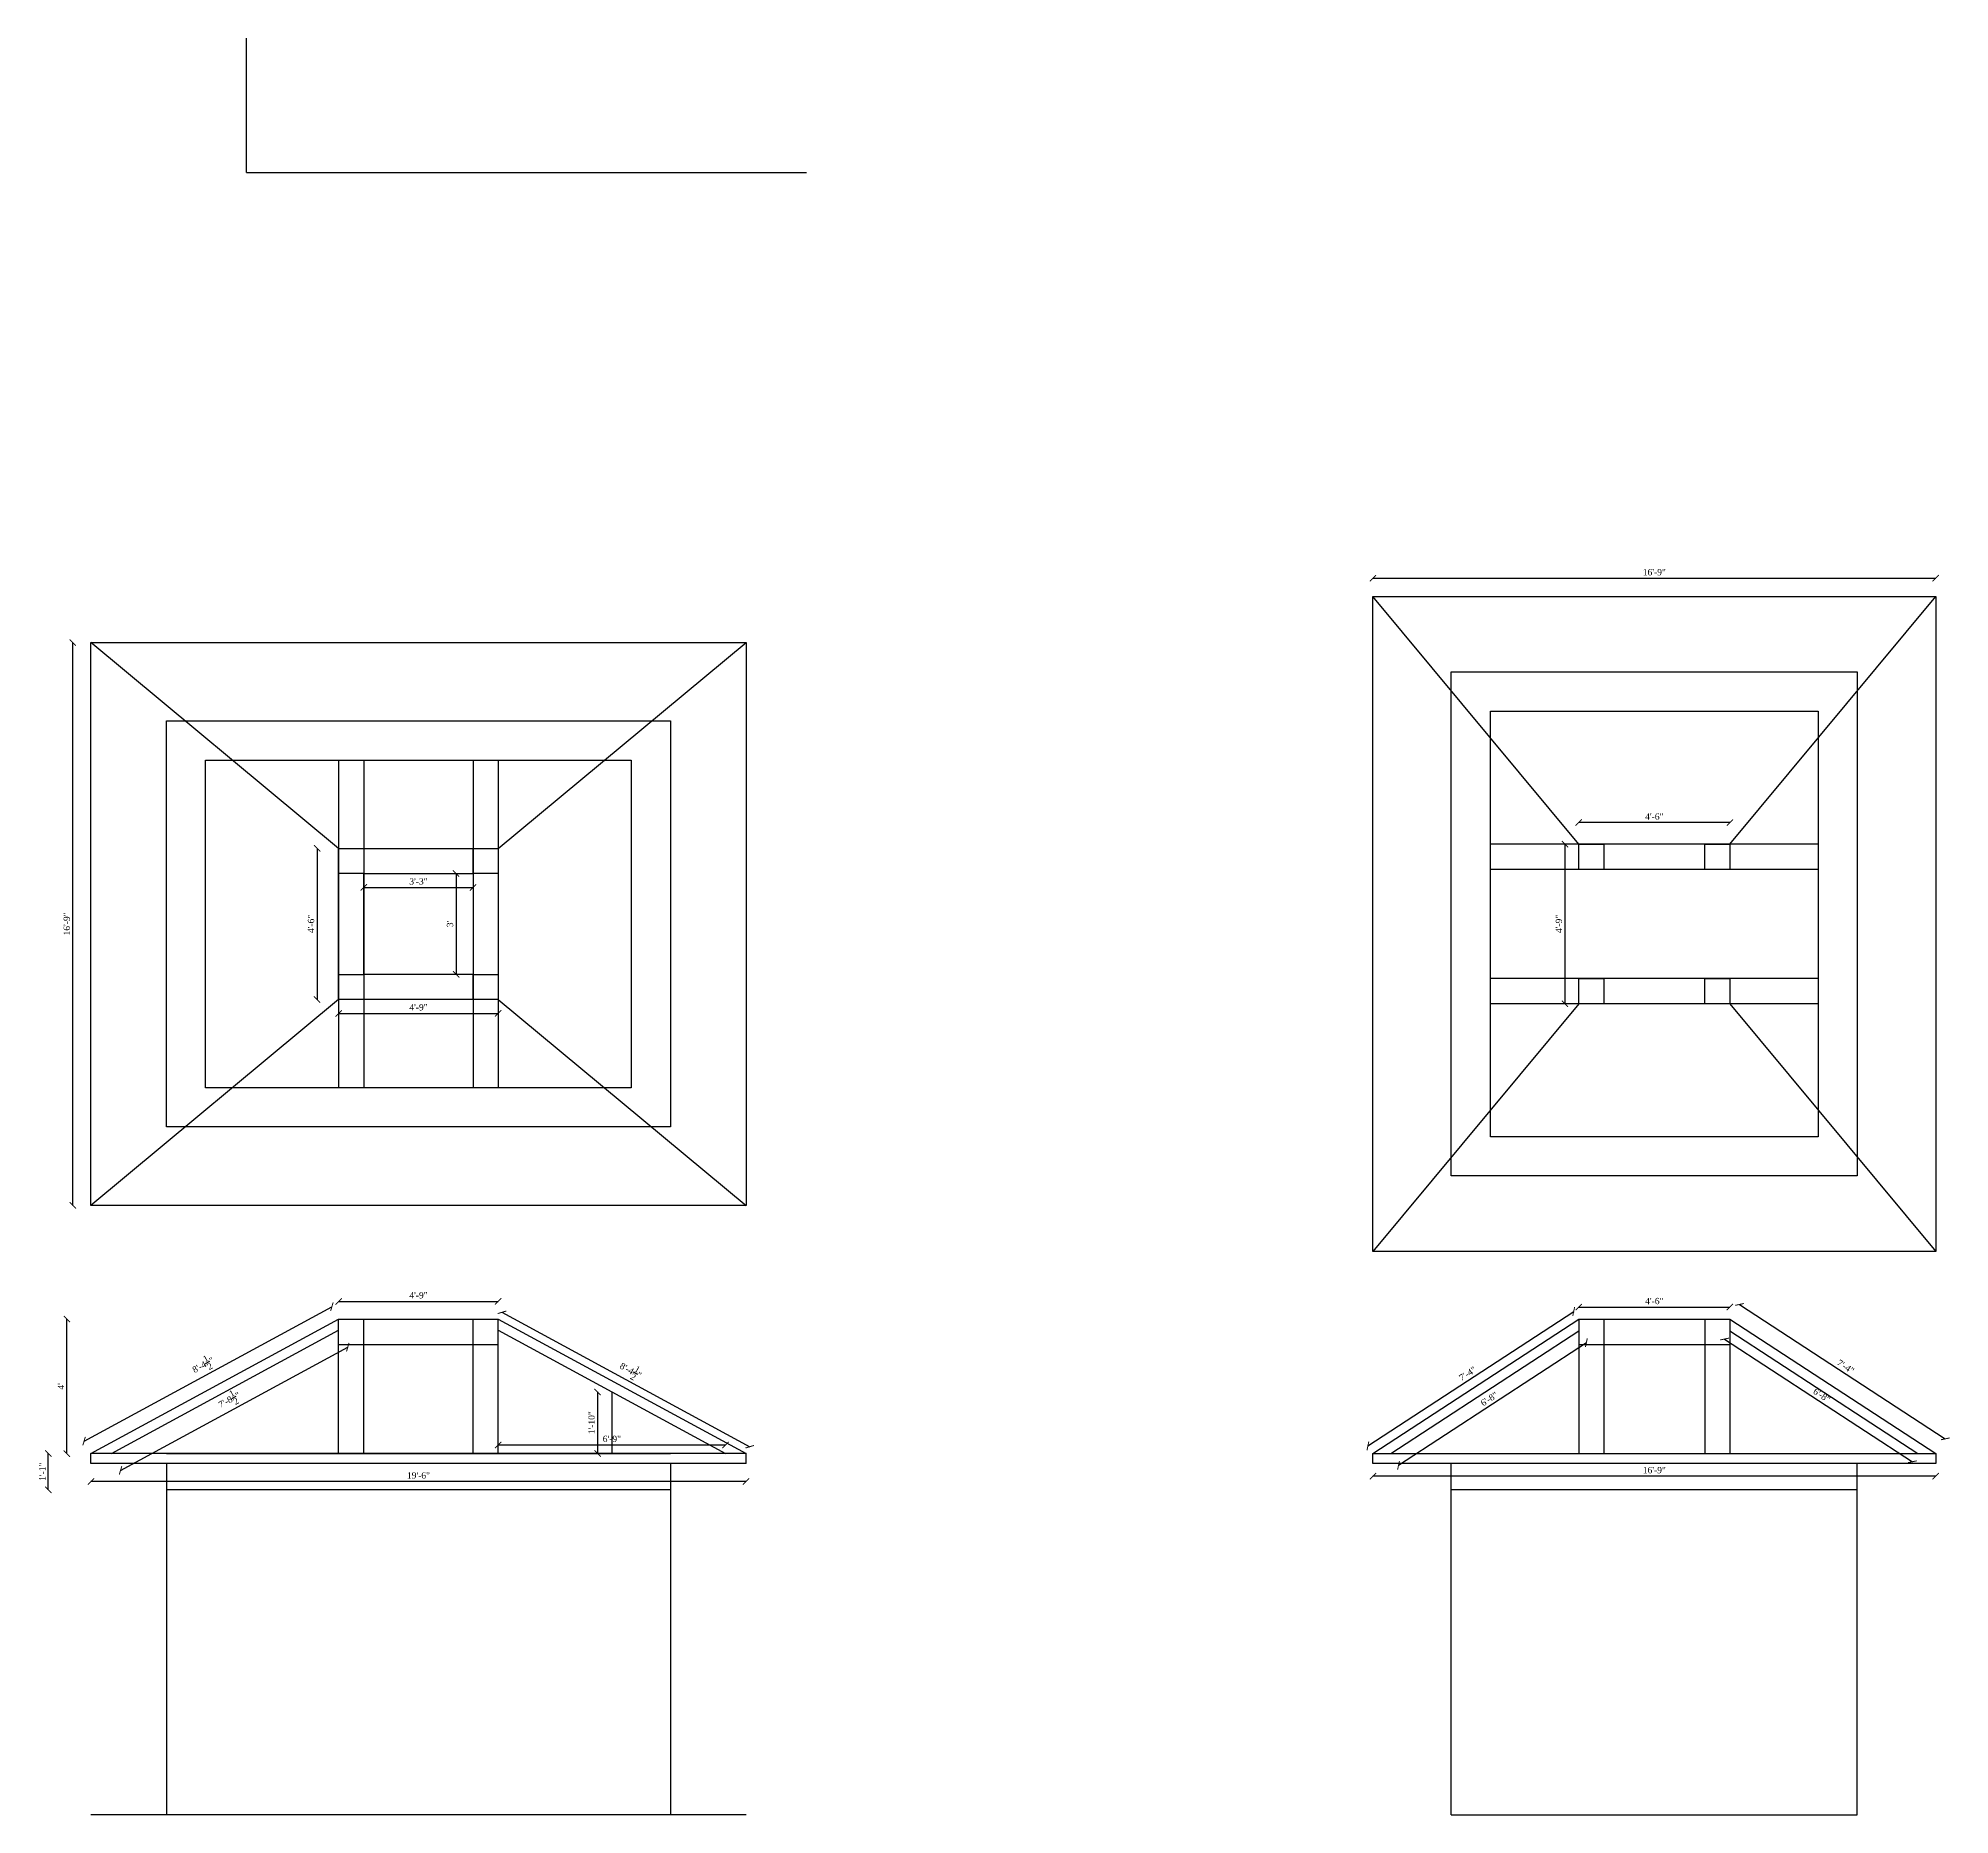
# Model space of a CAD drawing. Header units: inches. Extents: x 58262 to 68316, y -6134 to -3260.
# Drawn here: x 67634 to 68316, y -6133 to -5499 of the extents above; entities that cross this region are included whole.
import ezdxf

# ---------------------------------------------------------------- set-up
doc = ezdxf.new("R2010")
doc.units = ezdxf.units.IN
doc.header["$MEASUREMENT"] = 0
doc.layers.add('ELEVATION', color=6, linetype='Continuous', lineweight=30)
doc.styles.get("Standard").update_dxf_attribs({"font": 'times.ttf'})
doc.dimstyles.get("Standard").update_dxf_attribs({"dimtxt": 2.25, "dimasz": 2.25, "dimexe": 0.18, "dimexo": 0.0625, "dimgap": 1, "dimtad": 1, "dimdec": 1, "dimzin": 0, "dimdsep": 46, "dimlunit": 4, "dimtxsty": 'Standard', "dimblk": 'ARCHTICK', "dimcen": 0.09, "dimse1": 1, "dimse2": 1, "dimadec": 0, "dimazin": 0, "dimtfac": 1, "dimtdec": 1, "dimtofl": 0, "dimtmove": 0, "dimatfit": 3, "dimldrblk": 'ARCHTICK', "dimfxl": 1, "dimtolj": 1, "dimtzin": 0, "dimarcsym": 0})

# ---------------------------------------------------------------- blocks, each defined once
blk = doc.blocks.new('_ArchTick')
at = {"color": 0, "linetype": 'ByBlock', "const_width": 0.15}
blk.add_lwpolyline([(-0.5, -0.5), (0.5, 0.5)], dxfattribs=at)
blk = doc.blocks.new('*D984')
at = {"layer": 'Defpoints', "color": 0, "transparency": 16777216}
for p in [(67741.03, -5788.05), (67733.31, -5842.05), (67741.03, -5842.05)]:
    blk.add_point(p, dxfattribs=at)
at = {"layer": 'ELEVATION', "color": 0, "lineweight": -2, "transparency": 16777216}
blk.add_line((67733.31, -5788.05), (67733.31, -5842.05), dxfattribs=at)
at = {"layer": 'ELEVATION', "color": 0, "lineweight": -2, "transparency": 16777216, "xscale": 2.25, "yscale": 2.25, "zscale": 2.25}
for p, rotation in [((67733.31, -5788.05), 90), ((67733.31, -5842.05), 270)]:
    blk.add_blockref('_ArchTick', p, dxfattribs=dict(at, rotation=rotation))
at = {"layer": 'ELEVATION', "color": 0, "transparency": 16777216, "insert": (67731.17, -5815.05), "char_height": 2.25, "attachment_point": 5, "rotation": 90}
blk.add_mtext('\\A1;4\'-6"', dxfattribs=at)
blk = doc.blocks.new('*D985')
at = {"layer": 'Defpoints', "color": 0, "transparency": 16777216}
for p in [(67646.07, -5714.55), (67652.53, -5714.55), (67652.53, -5915.55)]:
    blk.add_point(p, dxfattribs=at)
at = {"layer": 'ELEVATION', "color": 0, "lineweight": -2, "transparency": 16777216}
blk.add_line((67646.07, -5915.55), (67646.07, -5714.55), dxfattribs=at)
at = {"layer": 'ELEVATION', "color": 0, "lineweight": -2, "transparency": 16777216, "xscale": 2.25, "yscale": 2.25, "zscale": 2.25}
for p, rotation in [((67646.07, -5714.55), 90), ((67646.07, -5915.55), 270)]:
    blk.add_blockref('_ArchTick', p, dxfattribs=dict(at, rotation=rotation))
at = {"layer": 'ELEVATION', "color": 0, "transparency": 16777216, "insert": (67643.92, -5815.05), "char_height": 2.25, "attachment_point": 5, "rotation": 90}
blk.add_mtext('\\A1;16\'-9"', dxfattribs=at)
blk = doc.blocks.new('*D986')
at = {"layer": 'Defpoints', "color": 0, "transparency": 16777216}
for p in [(67741.03, -5842.05), (67798.03, -5842.05), (67798.03, -5846.99)]:
    blk.add_point(p, dxfattribs=at)
at = {"layer": 'ELEVATION', "color": 0, "lineweight": -2, "transparency": 16777216}
blk.add_line((67741.03, -5846.99), (67798.03, -5846.99), dxfattribs=at)
at = {"layer": 'ELEVATION', "color": 0, "lineweight": -2, "transparency": 16777216, "xscale": 2.25, "yscale": 2.25, "zscale": 2.25, "rotation": 180}
blk.add_blockref('_ArchTick', (67741.03, -5846.99), dxfattribs=at)
at = {"layer": 'ELEVATION', "color": 0, "lineweight": -2, "transparency": 16777216, "xscale": 2.25, "yscale": 2.25, "zscale": 2.25}
blk.add_blockref('_ArchTick', (67798.03, -5846.99), dxfattribs=at)
at = {"layer": 'ELEVATION', "color": 0, "transparency": 16777216, "insert": (67769.53, -5844.84), "char_height": 2.25, "attachment_point": 5}
blk.add_mtext('\\A1;4\'-9"', dxfattribs=at)
blk = doc.blocks.new('*D990')
at = {"layer": 'Defpoints', "color": 0, "transparency": 16777216}
for p in [(67637.33, -6004.2), (67679.53, -6004.2), (67679.53, -6017.2)]:
    blk.add_point(p, dxfattribs=at)
at = {"layer": 'ELEVATION', "color": 0, "lineweight": -2, "transparency": 16777216}
blk.add_line((67637.33, -6017.2), (67637.33, -6004.2), dxfattribs=at)
at = {"layer": 'ELEVATION', "color": 0, "lineweight": -2, "transparency": 16777216, "xscale": 2.25, "yscale": 2.25, "zscale": 2.25}
for p, rotation in [((67637.33, -6004.2), 90), ((67637.33, -6017.2), 270)]:
    blk.add_blockref('_ArchTick', p, dxfattribs=dict(at, rotation=rotation))
at = {"layer": 'ELEVATION', "color": 0, "transparency": 16777216, "insert": (67635.2, -6010.7), "char_height": 2.25, "attachment_point": 5, "rotation": 90}
blk.add_mtext('\\A1;1\'-1"', dxfattribs=at)
blk = doc.blocks.new('*D991')
at = {"layer": 'Defpoints', "color": 0, "transparency": 16777216}
for p in [(67643.95, -5956.2), (67741.03, -5956.2), (67741.03, -6004.2)]:
    blk.add_point(p, dxfattribs=at)
at = {"layer": 'ELEVATION', "color": 0, "lineweight": -2, "transparency": 16777216}
blk.add_line((67643.95, -6004.2), (67643.95, -5956.2), dxfattribs=at)
at = {"layer": 'ELEVATION', "color": 0, "lineweight": -2, "transparency": 16777216, "xscale": 2.25, "yscale": 2.25, "zscale": 2.25}
for p, rotation in [((67643.95, -5956.2), 90), ((67643.95, -6004.2), 270)]:
    blk.add_blockref('_ArchTick', p, dxfattribs=dict(at, rotation=rotation))
at = {"layer": 'ELEVATION', "color": 0, "transparency": 16777216, "insert": (67641.83, -5980.2), "char_height": 2.25, "attachment_point": 5, "rotation": 90}
blk.add_mtext("\\A1;4'", dxfattribs=at)
blk = doc.blocks.new('*D992')
at = {"layer": 'Defpoints', "color": 0, "transparency": 16777216}
for p in [(67741.03, -5960.18), (67744.29, -5966.19), (67659.87, -6004.2)]:
    blk.add_point(p, dxfattribs=at)
at = {"layer": 'ELEVATION', "color": 0, "lineweight": -2, "transparency": 16777216}
blk.add_line((67663.13, -6010.21), (67744.29, -5966.19), dxfattribs=at)
at = {"layer": 'ELEVATION', "color": 0, "lineweight": -2, "transparency": 16777216, "xscale": 2.25, "yscale": 2.25, "zscale": 2.25}
for p, rotation in [((67744.29, -5966.19), 28.47420361006997), ((67663.13, -6010.21), 208.47420361007)]:
    blk.add_blockref('_ArchTick', p, dxfattribs=dict(at, rotation=rotation))
at = {"layer": 'ELEVATION', "color": 0, "transparency": 16777216, "insert": (67701.97, -5985), "char_height": 2.25, "attachment_point": 5, "rotation": 28.4742}
blk.add_mtext('\\A1;7\'-8{\\H1x;\\S1/2;}"', dxfattribs=at)
blk = doc.blocks.new('*D993')
at = {"layer": 'Defpoints', "color": 0, "transparency": 16777216}
for p in [(67738.61, -5951.74), (67741.03, -5956.2), (67652.53, -6004.2)]:
    blk.add_point(p, dxfattribs=at)
at = {"layer": 'ELEVATION', "color": 0, "lineweight": -2, "transparency": 16777216}
blk.add_line((67650.11, -5999.74), (67738.61, -5951.74), dxfattribs=at)
at = {"layer": 'ELEVATION', "color": 0, "lineweight": -2, "transparency": 16777216, "xscale": 2.25, "yscale": 2.25, "zscale": 2.25}
for p, rotation in [((67738.61, -5951.74), 28.47420361007437), ((67650.11, -5999.74), 208.4742036100744)]:
    blk.add_blockref('_ArchTick', p, dxfattribs=dict(at, rotation=rotation))
at = {"layer": 'ELEVATION', "color": 0, "transparency": 16777216, "insert": (67692.62, -5972.54), "char_height": 2.25, "attachment_point": 5, "rotation": 28.4742}
blk.add_mtext('\\A1;8\'-4{\\H1x;\\S1/2;}"', dxfattribs=at)
blk = doc.blocks.new('*D995')
at = {"layer": 'Defpoints', "color": 0, "transparency": 16777216}
for p in [(67798.03, -5956.2), (67886.53, -6004.2), (67887.86, -6001.75)]:
    blk.add_point(p, dxfattribs=at)
at = {"layer": 'ELEVATION', "color": 0, "lineweight": -2, "transparency": 16777216}
blk.add_line((67799.36, -5953.75), (67887.86, -6001.75), dxfattribs=at)
at = {"layer": 'ELEVATION', "color": 0, "lineweight": -2, "transparency": 16777216, "xscale": 2.25, "yscale": 2.25, "zscale": 2.25}
for p, rotation in [((67799.36, -5953.75), 151.5257963899216), ((67887.86, -6001.75), 331.5257963899216)]:
    blk.add_blockref('_ArchTick', p, dxfattribs=dict(at, rotation=rotation))
at = {"layer": 'ELEVATION', "color": 0, "transparency": 16777216, "insert": (67845.34, -5974.55), "char_height": 2.25, "attachment_point": 5, "rotation": 331.5258}
blk.add_mtext('\\A1;8\'-4{\\H1x;\\S1/2;}"', dxfattribs=at)
blk = doc.blocks.new('*D996')
at = {"layer": 'Defpoints', "color": 0, "transparency": 16777216}
for p in [(68183.94, -5778.84), (68183.94, -5786.55), (68237.94, -5786.55)]:
    blk.add_point(p, dxfattribs=at)
at = {"layer": 'ELEVATION', "color": 0, "lineweight": -2, "transparency": 16777216}
blk.add_line((68237.94, -5778.84), (68183.94, -5778.84), dxfattribs=at)
at = {"layer": 'ELEVATION', "color": 0, "lineweight": -2, "transparency": 16777216, "xscale": 2.25, "yscale": 2.25, "zscale": 2.25, "rotation": 180}
blk.add_blockref('_ArchTick', (68183.94, -5778.84), dxfattribs=at)
at = {"layer": 'ELEVATION', "color": 0, "lineweight": -2, "transparency": 16777216, "xscale": 2.25, "yscale": 2.25, "zscale": 2.25}
blk.add_blockref('_ArchTick', (68237.94, -5778.84), dxfattribs=at)
at = {"layer": 'ELEVATION', "color": 0, "transparency": 16777216, "insert": (68210.94, -5776.7), "char_height": 2.25, "attachment_point": 5}
blk.add_mtext('\\A1;4\'-6"', dxfattribs=at)
blk = doc.blocks.new('*D997')
at = {"layer": 'Defpoints', "color": 0, "transparency": 16777216}
for p in [(68311.44, -5691.6), (68110.44, -5698.05), (68311.44, -5698.05)]:
    blk.add_point(p, dxfattribs=at)
at = {"layer": 'ELEVATION', "color": 0, "lineweight": -2, "transparency": 16777216}
blk.add_line((68110.44, -5691.6), (68311.44, -5691.6), dxfattribs=at)
at = {"layer": 'ELEVATION', "color": 0, "lineweight": -2, "transparency": 16777216, "xscale": 2.25, "yscale": 2.25, "zscale": 2.25, "rotation": 180}
blk.add_blockref('_ArchTick', (68110.44, -5691.6), dxfattribs=at)
at = {"layer": 'ELEVATION', "color": 0, "lineweight": -2, "transparency": 16777216, "xscale": 2.25, "yscale": 2.25, "zscale": 2.25}
blk.add_blockref('_ArchTick', (68311.44, -5691.6), dxfattribs=at)
at = {"layer": 'ELEVATION', "color": 0, "transparency": 16777216, "insert": (68210.94, -5689.45), "char_height": 2.25, "attachment_point": 5}
blk.add_mtext('\\A1;16\'-9"', dxfattribs=at)
blk = doc.blocks.new('*D998')
at = {"layer": 'Defpoints', "color": 0, "transparency": 16777216}
for p in [(68183.94, -5786.55), (68179.01, -5843.55), (68183.94, -5843.55)]:
    blk.add_point(p, dxfattribs=at)
at = {"layer": 'ELEVATION', "color": 0, "lineweight": -2, "transparency": 16777216}
blk.add_line((68179.01, -5786.55), (68179.01, -5843.55), dxfattribs=at)
at = {"layer": 'ELEVATION', "color": 0, "lineweight": -2, "transparency": 16777216, "xscale": 2.25, "yscale": 2.25, "zscale": 2.25}
for p, rotation in [((68179.01, -5786.55), 90), ((68179.01, -5843.55), 270)]:
    blk.add_blockref('_ArchTick', p, dxfattribs=dict(at, rotation=rotation))
at = {"layer": 'ELEVATION', "color": 0, "transparency": 16777216, "insert": (68176.86, -5815.05), "char_height": 2.25, "attachment_point": 5, "rotation": 90}
blk.add_mtext('\\A1;4\'-9"', dxfattribs=at)
blk = doc.blocks.new('*D999')
at = {"layer": 'Defpoints', "color": 0, "transparency": 16777216}
for p in [(68183.94, -5960.38), (68186.68, -5964.57), (68116.84, -6004.2)]:
    blk.add_point(p, dxfattribs=at)
at = {"layer": 'ELEVATION', "color": 0, "lineweight": -2, "transparency": 16777216}
blk.add_line((68119.58, -6008.39), (68186.68, -5964.57), dxfattribs=at)
at = {"layer": 'ELEVATION', "color": 0, "lineweight": -2, "transparency": 16777216, "xscale": 2.25, "yscale": 2.25, "zscale": 2.25}
for p, rotation in [((68186.68, -5964.57), 33.14699583226568), ((68119.58, -6008.39), 213.1469958322657)]:
    blk.add_blockref('_ArchTick', p, dxfattribs=dict(at, rotation=rotation))
at = {"layer": 'ELEVATION', "color": 0, "transparency": 16777216, "insert": (68151.96, -5984.69), "char_height": 2.25, "attachment_point": 5, "rotation": 33.147}
blk.add_mtext('\\A1;6\'-8"', dxfattribs=at)
blk = doc.blocks.new('*D1000')
at = {"layer": 'Defpoints', "color": 0, "transparency": 16777216}
for p in [(68182.15, -5953.45), (68183.94, -5956.2), (68110.44, -6004.2)]:
    blk.add_point(p, dxfattribs=at)
at = {"layer": 'ELEVATION', "color": 0, "lineweight": -2, "transparency": 16777216}
blk.add_line((68108.65, -6001.45), (68182.15, -5953.45), dxfattribs=at)
at = {"layer": 'ELEVATION', "color": 0, "lineweight": -2, "transparency": 16777216, "xscale": 2.25, "yscale": 2.25, "zscale": 2.25}
for p, rotation in [((68182.15, -5953.45), 33.14699583225998), ((68108.65, -6001.45), 213.14699583226)]:
    blk.add_blockref('_ArchTick', p, dxfattribs=dict(at, rotation=rotation))
at = {"layer": 'ELEVATION', "color": 0, "transparency": 16777216, "insert": (68144.23, -5975.66), "char_height": 2.25, "attachment_point": 5, "rotation": 33.147}
blk.add_mtext('\\A1;7\'-4"', dxfattribs=at)
blk = doc.blocks.new('*D1001')
at = {"layer": 'Defpoints', "color": 0, "transparency": 16777216}
for p in [(68237.94, -5956.2), (68314.88, -5998.94), (68311.44, -6004.2)]:
    blk.add_point(p, dxfattribs=at)
at = {"layer": 'ELEVATION', "color": 0, "lineweight": -2, "transparency": 16777216}
blk.add_line((68241.38, -5950.94), (68314.88, -5998.94), dxfattribs=at)
at = {"layer": 'ELEVATION', "color": 0, "lineweight": -2, "transparency": 16777216, "xscale": 2.25, "yscale": 2.25, "zscale": 2.25}
for p, rotation in [((68241.38, -5950.94), 146.85300416774), ((68314.88, -5998.94), 326.85300416774)]:
    blk.add_blockref('_ArchTick', p, dxfattribs=dict(at, rotation=rotation))
at = {"layer": 'ELEVATION', "color": 0, "transparency": 16777216, "insert": (68279.3, -5973.14), "char_height": 2.25, "attachment_point": 5, "rotation": 326.853}
blk.add_mtext('\\A1;7\'-4"', dxfattribs=at)
blk = doc.blocks.new('*D1002')
at = {"layer": 'Defpoints', "color": 0, "transparency": 16777216}
for p in [(68237.94, -5960.38), (68303.14, -6007.11), (68305.04, -6004.2)]:
    blk.add_point(p, dxfattribs=at)
at = {"layer": 'ELEVATION', "color": 0, "lineweight": -2, "transparency": 16777216}
blk.add_line((68236.04, -5963.29), (68303.14, -6007.11), dxfattribs=at)
at = {"layer": 'ELEVATION', "color": 0, "lineweight": -2, "transparency": 16777216, "xscale": 2.25, "yscale": 2.25, "zscale": 2.25}
for p, rotation in [((68236.04, -5963.29), 146.85300416775), ((68303.14, -6007.11), 326.85300416775)]:
    blk.add_blockref('_ArchTick', p, dxfattribs=dict(at, rotation=rotation))
at = {"layer": 'ELEVATION', "color": 0, "transparency": 16777216, "insert": (68270.76, -5983.4), "char_height": 2.25, "attachment_point": 5, "rotation": 326.853}
blk.add_mtext('\\A1;6\'-8"', dxfattribs=at)
blk = doc.blocks.new('*D1003')
at = {"layer": 'Defpoints', "color": 0, "transparency": 16777216}
for p in [(68237.94, -5951.88), (68183.94, -5956.2), (68237.94, -5956.2)]:
    blk.add_point(p, dxfattribs=at)
at = {"layer": 'ELEVATION', "color": 0, "lineweight": -2, "transparency": 16777216}
blk.add_line((68183.94, -5951.88), (68237.94, -5951.88), dxfattribs=at)
at = {"layer": 'ELEVATION', "color": 0, "lineweight": -2, "transparency": 16777216, "xscale": 2.25, "yscale": 2.25, "zscale": 2.25, "rotation": 180}
blk.add_blockref('_ArchTick', (68183.94, -5951.88), dxfattribs=at)
at = {"layer": 'ELEVATION', "color": 0, "lineweight": -2, "transparency": 16777216, "xscale": 2.25, "yscale": 2.25, "zscale": 2.25}
blk.add_blockref('_ArchTick', (68237.94, -5951.88), dxfattribs=at)
at = {"layer": 'ELEVATION', "color": 0, "transparency": 16777216, "insert": (68210.94, -5949.74), "char_height": 2.25, "attachment_point": 5}
blk.add_mtext('\\A1;4\'-6"', dxfattribs=at)
blk = doc.blocks.new('*D1004')
at = {"layer": 'Defpoints', "color": 0, "transparency": 16777216}
for p in [(67798.03, -5949.84), (67741.03, -5956.2), (67798.03, -5956.2)]:
    blk.add_point(p, dxfattribs=at)
at = {"layer": 'ELEVATION', "color": 0, "lineweight": -2, "transparency": 16777216}
blk.add_line((67741.03, -5949.84), (67798.03, -5949.84), dxfattribs=at)
at = {"layer": 'ELEVATION', "color": 0, "lineweight": -2, "transparency": 16777216, "xscale": 2.25, "yscale": 2.25, "zscale": 2.25, "rotation": 180}
blk.add_blockref('_ArchTick', (67741.03, -5949.84), dxfattribs=at)
at = {"layer": 'ELEVATION', "color": 0, "lineweight": -2, "transparency": 16777216, "xscale": 2.25, "yscale": 2.25, "zscale": 2.25}
blk.add_blockref('_ArchTick', (67798.03, -5949.84), dxfattribs=at)
at = {"layer": 'ELEVATION', "color": 0, "transparency": 16777216, "insert": (67769.53, -5947.69), "char_height": 2.25, "attachment_point": 5}
blk.add_mtext('\\A1;4\'-9"', dxfattribs=at)
blk = doc.blocks.new('*D1005')
at = {"layer": 'Defpoints', "color": 0, "transparency": 16777216}
for p in [(68110.44, -6007.7), (68311.44, -6007.7), (68110.44, -6012.27)]:
    blk.add_point(p, dxfattribs=at)
at = {"layer": 'ELEVATION', "color": 0, "lineweight": -2, "transparency": 16777216}
blk.add_line((68311.44, -6012.27), (68110.44, -6012.27), dxfattribs=at)
at = {"layer": 'ELEVATION', "color": 0, "lineweight": -2, "transparency": 16777216, "xscale": 2.25, "yscale": 2.25, "zscale": 2.25, "rotation": 180}
blk.add_blockref('_ArchTick', (68110.44, -6012.27), dxfattribs=at)
at = {"layer": 'ELEVATION', "color": 0, "lineweight": -2, "transparency": 16777216, "xscale": 2.25, "yscale": 2.25, "zscale": 2.25}
blk.add_blockref('_ArchTick', (68311.44, -6012.27), dxfattribs=at)
at = {"layer": 'ELEVATION', "color": 0, "transparency": 16777216, "insert": (68210.94, -6010.12), "char_height": 2.25, "attachment_point": 5}
blk.add_mtext('\\A1;16\'-9"', dxfattribs=at)
blk = doc.blocks.new('*D1006')
at = {"layer": 'Defpoints', "color": 0, "transparency": 16777216}
for p in [(67652.53, -6007.7), (67886.53, -6007.7), (67652.53, -6014.17)]:
    blk.add_point(p, dxfattribs=at)
at = {"layer": 'ELEVATION', "color": 0, "lineweight": -2, "transparency": 16777216}
blk.add_line((67886.53, -6014.17), (67652.53, -6014.17), dxfattribs=at)
at = {"layer": 'ELEVATION', "color": 0, "lineweight": -2, "transparency": 16777216, "xscale": 2.25, "yscale": 2.25, "zscale": 2.25, "rotation": 180}
blk.add_blockref('_ArchTick', (67652.53, -6014.17), dxfattribs=at)
at = {"layer": 'ELEVATION', "color": 0, "lineweight": -2, "transparency": 16777216, "xscale": 2.25, "yscale": 2.25, "zscale": 2.25}
blk.add_blockref('_ArchTick', (67886.53, -6014.17), dxfattribs=at)
at = {"layer": 'ELEVATION', "color": 0, "transparency": 16777216, "insert": (67769.53, -6012.02), "char_height": 2.25, "attachment_point": 5}
blk.add_mtext('\\A1;19\'-6"', dxfattribs=at)
blk = doc.blocks.new('*D1008')
at = {"layer": 'Defpoints', "color": 0, "transparency": 16777216}
for p in [(67750.03, -5797.05), (67789.03, -5797.05), (67789.03, -5802.02)]:
    blk.add_point(p, dxfattribs=at)
at = {"layer": 'ELEVATION', "color": 0, "lineweight": -2, "transparency": 16777216}
blk.add_line((67750.03, -5802.02), (67789.03, -5802.02), dxfattribs=at)
at = {"layer": 'ELEVATION', "color": 0, "lineweight": -2, "transparency": 16777216, "xscale": 2.25, "yscale": 2.25, "zscale": 2.25, "rotation": 180}
blk.add_blockref('_ArchTick', (67750.03, -5802.02), dxfattribs=at)
at = {"layer": 'ELEVATION', "color": 0, "lineweight": -2, "transparency": 16777216, "xscale": 2.25, "yscale": 2.25, "zscale": 2.25}
blk.add_blockref('_ArchTick', (67789.03, -5802.02), dxfattribs=at)
at = {"layer": 'ELEVATION', "color": 0, "transparency": 16777216, "insert": (67769.53, -5799.88), "char_height": 2.25, "attachment_point": 5}
blk.add_mtext('\\A1;3\'-3"', dxfattribs=at)
blk = doc.blocks.new('*D1009')
at = {"layer": 'Defpoints', "color": 0, "transparency": 16777216}
for p in [(67789.03, -5797.05), (67782.95, -5833.05), (67789.03, -5833.05)]:
    blk.add_point(p, dxfattribs=at)
at = {"layer": 'ELEVATION', "color": 0, "lineweight": -2, "transparency": 16777216}
blk.add_line((67782.95, -5797.05), (67782.95, -5833.05), dxfattribs=at)
at = {"layer": 'ELEVATION', "color": 0, "lineweight": -2, "transparency": 16777216, "xscale": 2.25, "yscale": 2.25, "zscale": 2.25}
for p, rotation in [((67782.95, -5797.05), 90), ((67782.95, -5833.05), 270)]:
    blk.add_blockref('_ArchTick', p, dxfattribs=dict(at, rotation=rotation))
at = {"layer": 'ELEVATION', "color": 0, "transparency": 16777216, "insert": (67780.81, -5815.05), "char_height": 2.25, "attachment_point": 5, "rotation": 90}
blk.add_mtext("\\A1;3'", dxfattribs=at)
blk = doc.blocks.new('*D1010')
at = {"layer": 'Defpoints', "color": 0, "transparency": 16777216}
for p in [(67838.61, -5982.19), (67833.51, -6004.2), (67838.61, -6004.2)]:
    blk.add_point(p, dxfattribs=at)
at = {"layer": 'ELEVATION', "color": 0, "lineweight": -2, "transparency": 16777216}
blk.add_line((67833.51, -5982.19), (67833.51, -6004.2), dxfattribs=at)
at = {"layer": 'ELEVATION', "color": 0, "lineweight": -2, "transparency": 16777216, "xscale": 2.25, "yscale": 2.25, "zscale": 2.25}
for p, rotation in [((67833.51, -5982.19), 90), ((67833.51, -6004.2), 270)]:
    blk.add_blockref('_ArchTick', p, dxfattribs=dict(at, rotation=rotation))
at = {"layer": 'ELEVATION', "color": 0, "transparency": 16777216, "insert": (67831.37, -5993.19), "char_height": 2.25, "attachment_point": 5, "rotation": 90}
blk.add_mtext('\\A1;1\'-10"', dxfattribs=at)
blk = doc.blocks.new('*D1011')
at = {"layer": 'Defpoints', "color": 0, "transparency": 16777216}
for p in [(67879.19, -6001.13), (67798.03, -6004.2), (67879.19, -6004.2)]:
    blk.add_point(p, dxfattribs=at)
at = {"layer": 'ELEVATION', "color": 0, "lineweight": -2, "transparency": 16777216}
blk.add_line((67798.03, -6001.13), (67879.19, -6001.13), dxfattribs=at)
at = {"layer": 'ELEVATION', "color": 0, "lineweight": -2, "transparency": 16777216, "xscale": 2.25, "yscale": 2.25, "zscale": 2.25, "rotation": 180}
blk.add_blockref('_ArchTick', (67798.03, -6001.13), dxfattribs=at)
at = {"layer": 'ELEVATION', "color": 0, "lineweight": -2, "transparency": 16777216, "xscale": 2.25, "yscale": 2.25, "zscale": 2.25}
blk.add_blockref('_ArchTick', (67879.19, -6001.13), dxfattribs=at)
at = {"layer": 'ELEVATION', "color": 0, "transparency": 16777216, "insert": (67838.61, -5998.98), "char_height": 2.25, "attachment_point": 5}
blk.add_mtext('\\A1;6\'-9"', dxfattribs=at)

msp = doc.modelspace()

# ---------------------------------------------------------------- linework, layer by layer
at = {"layer": 'ELEVATION'}
for p, q in [((67708.09, -5546.73), (67708.09, -5498.73)), ((67708.09, -5546.73), (67908.09, -5546.73)), ((68183.94, -5786.55), (68110.44, -5698.05)), ((68237.94, -5786.55), (68311.44, -5698.05)), ((67741.03, -5788.05), (67652.53, -5714.55)), ((67798.03, -5788.05), (67886.53, -5714.55)), ((67741.03, -5756.55), (67741.03, -5873.55)), ((67750.03, -5756.55), (67750.03, -5873.55)), ((67789.03, -5756.55), (67789.03, -5873.55)), ((67798.03, -5756.55), (67798.03, -5873.55)), ((68269.44, -5786.55), (68152.44, -5786.55)), ((68269.44, -5795.55), (68152.44, -5795.55)), ((68269.44, -5834.55), (68152.44, -5834.55)), ((67741.03, -5842.05), (67652.53, -5915.55)), ((67798.03, -5842.05), (67886.53, -5915.55)), ((68183.94, -5843.55), (68110.44, -5932.05)), ((68269.44, -5843.55), (68152.44, -5843.55)), ((68237.94, -5843.55), (68311.44, -5932.05)), ((67652.53, -6004.2), (67741.03, -5956.2)), ((67659.87, -6004.2), (67741.03, -5960.18)), ((67741.03, -6004.2), (67741.03, -5956.2)), ((67741.03, -5956.2), (67798.03, -5956.2)), ((67750.03, -6004.2), (67750.03, -5956.2)), ((67789.03, -6004.2), (67789.03, -5956.2)), ((67798.03, -6004.2), (67798.03, -5956.2)), ((67798.03, -5956.2), (67886.53, -6004.2)), ((67798.03, -5960.18), (67879.19, -6004.2)), ((68110.44, -6004.2), (68183.94, -5956.2)), ((68183.94, -5956.2), (68237.94, -5956.2)), ((68183.94, -5956.2), (68183.94, -6004.2)), ((68192.94, -5956.2), (68192.94, -6004.2)), ((68228.94, -5956.2), (68228.94, -6004.2)), ((68237.94, -5956.2), (68237.94, -6004.2)), ((68237.94, -5956.2), (68311.44, -6004.2)), ((67741.03, -5965.2), (67798.03, -5965.2)), ((68116.84, -6004.2), (68183.94, -5960.38)), ((68183.94, -5965.2), (68237.94, -5965.2)), ((68237.94, -5960.38), (68305.04, -6004.2)), ((67838.61, -5982.19), (67838.61, -6004.2)), ((67886.53, -6004.2), (67652.53, -6004.2)), ((67652.53, -6007.7), (67652.53, -6004.2)), ((67886.53, -6007.7), (67652.53, -6007.7)), ((67679.53, -6004.2), (67859.53, -6004.2)), ((67679.53, -6007.7), (67679.53, -6133.2)), ((67859.53, -6007.7), (67859.53, -6133.2)), ((67886.53, -6007.7), (67886.53, -6004.2)), ((68110.44, -6004.2), (68311.44, -6004.2)), ((68110.44, -6007.7), (68110.44, -6004.2)), ((68311.44, -6007.7), (68110.44, -6007.7)), ((68138.44, -6133.2), (68138.44, -6007.7)), ((68283.44, -6133.2), (68283.44, -6007.7)), ((68311.44, -6004.2), (68311.44, -6007.7)), ((67859.53, -6017.2), (67679.53, -6017.2)), ((68283.44, -6017.2), (68138.44, -6017.2)), ((67886.53, -6133.2), (67652.53, -6133.2)), ((68138.44, -6133.2), (68283.44, -6133.2))]:
    msp.add_line(p, q, dxfattribs=at)
for points in [[(68110.44, -5932.05), (68110.44, -5698.05), (68311.44, -5698.05), (68311.44, -5932.05)], [(67886.53, -5915.55), (67652.53, -5915.55), (67652.53, -5714.55), (67886.53, -5714.55)], [(68138.44, -5905.05), (68138.44, -5725.05), (68283.44, -5725.05), (68283.44, -5905.05)], [(68152.44, -5891.05), (68152.44, -5739.05), (68269.44, -5739.05), (68269.44, -5891.05)], [(67859.53, -5887.55), (67679.53, -5887.55), (67679.53, -5742.55), (67859.53, -5742.55)], [(67845.53, -5873.55), (67693.53, -5873.55), (67693.53, -5756.55), (67845.53, -5756.55)], [(67741.03, -5788.05), (67750.03, -5788.05), (67750.03, -5797.05), (67741.03, -5797.05)], [(67741.03, -5788.05), (67798.03, -5788.05), (67798.03, -5842.05), (67741.03, -5842.05)], [(67789.03, -5788.05), (67798.03, -5788.05), (67798.03, -5797.05), (67789.03, -5797.05)], [(68192.94, -5786.55), (68192.94, -5795.55), (68183.94, -5795.55), (68183.94, -5786.55)], [(68237.94, -5786.55), (68237.94, -5795.55), (68228.94, -5795.55), (68228.94, -5786.55)], [(67750.03, -5797.05), (67789.03, -5797.05), (67789.03, -5833.05), (67750.03, -5833.05)], [(67741.03, -5833.05), (67750.03, -5833.05), (67750.03, -5842.05), (67741.03, -5842.05)], [(67789.03, -5833.05), (67798.03, -5833.05), (67798.03, -5842.05), (67789.03, -5842.05)], [(68192.94, -5834.55), (68192.94, -5843.55), (68183.94, -5843.55), (68183.94, -5834.55)], [(68237.94, -5834.55), (68237.94, -5843.55), (68228.94, -5843.55), (68228.94, -5834.55)]]:
    msp.add_lwpolyline(points, close=True, dxfattribs=at)

# ---------------------------------------------------------------- dimensions: what is measured, and where the dimension line sits
for base, p1, p2, picture, middle in [((68311.44, -5691.6), (68110.44, -5698.05), (68311.44, -5698.05), '*D997', (68210.94, -5689.45)), ((68183.94, -5778.84), (68237.94, -5786.55), (68183.94, -5786.55), '*D996', (68210.94, -5776.7)), ((67789.03, -5802.02), (67750.03, -5797.05), (67789.03, -5797.05), '*D1008', (67769.53, -5799.88)), ((67798.03, -5846.99), (67741.03, -5842.05), (67798.03, -5842.05), '*D986', (67769.53, -5844.84)), ((67798.03, -5949.84), (67741.03, -5956.2), (67798.03, -5956.2), '*D1004', (67769.53, -5947.69)), ((68237.94, -5951.88), (68183.94, -5956.2), (68237.94, -5956.2), '*D1003', (68210.94, -5949.74)), ((67879.19, -6001.13), (67798.03, -6004.2), (67879.19, -6004.2), '*D1011', (67838.61, -5998.98)), ((67652.53, -6014.17), (67886.53, -6007.7), (67652.53, -6007.7), '*D1006', (67769.53, -6012.02)), ((68110.44, -6012.27), (68311.44, -6007.7), (68110.44, -6007.7), '*D1005', (68210.94, -6010.12))]:
    dim = msp.add_linear_dim(base=base, p1=p1, p2=p2, dimstyle='Standard', dxfattribs=at)
    dim.commit()
    dim.dimension.update_dxf_attribs({"geometry": picture, "text_midpoint": middle})
for base, p1, p2, angle, picture, middle in [((67646.07, -5714.55), (67652.53, -5915.55), (67652.53, -5714.55), 90, '*D985', (67643.92, -5815.05)), ((67733.31, -5842.05), (67741.03, -5788.05), (67741.03, -5842.05), 90, '*D984', (67731.17, -5815.05)), ((68179.01, -5843.55), (68183.94, -5786.55), (68183.94, -5843.55), 270, '*D998', (68176.86, -5815.05)), ((67782.95, -5833.05), (67789.03, -5797.05), (67789.03, -5833.05), 90, '*D1009', (67780.81, -5815.05)), ((67643.95, -5956.2), (67741.03, -6004.2), (67741.03, -5956.2), 90, '*D991', (67641.83, -5980.2)), ((67833.51, -6004.2), (67838.61, -5982.19), (67838.61, -6004.2), 90, '*D1010', (67831.37, -5993.19)), ((67637.33, -6004.2), (67679.53, -6017.2), (67679.53, -6004.2), 90, '*D990', (67635.2, -6010.7))]:
    dim = msp.add_linear_dim(base=base, p1=p1, p2=p2, angle=angle, dimstyle='Standard', dxfattribs=at)
    dim.commit()
    dim.dimension.update_dxf_attribs({"geometry": picture, "text_midpoint": middle})
for p1, p2, distance, picture, middle in [((67652.53, -6004.2), (67741.03, -5956.2), 5.07, '*D993', (67692.62, -5972.54)), ((67798.03, -5956.2), (67886.53, -6004.2), 2.79, '*D995', (67845.34, -5974.55)), ((68110.44, -6004.2), (68183.94, -5956.2), 3.27, '*D1000', (68144.23, -5975.66)), ((68237.94, -5956.2), (68311.44, -6004.2), 6.28, '*D1001', (68279.3, -5973.14)), ((67659.87, -6004.2), (67741.03, -5960.18), -6.84, '*D992', (67701.97, -5985)), ((68116.84, -6004.2), (68183.94, -5960.38), -5.01, '*D999', (68151.96, -5984.69)), ((68237.94, -5960.38), (68305.04, -6004.2), -3.48, '*D1002', (68270.76, -5983.4))]:
    dim = msp.add_aligned_dim(p1=p1, p2=p2, distance=distance, dimstyle='Standard', dxfattribs=at)
    dim.commit()
    dim.dimension.update_dxf_attribs({"geometry": picture, "text_midpoint": middle})

doc.saveas('drawing.dxf')
